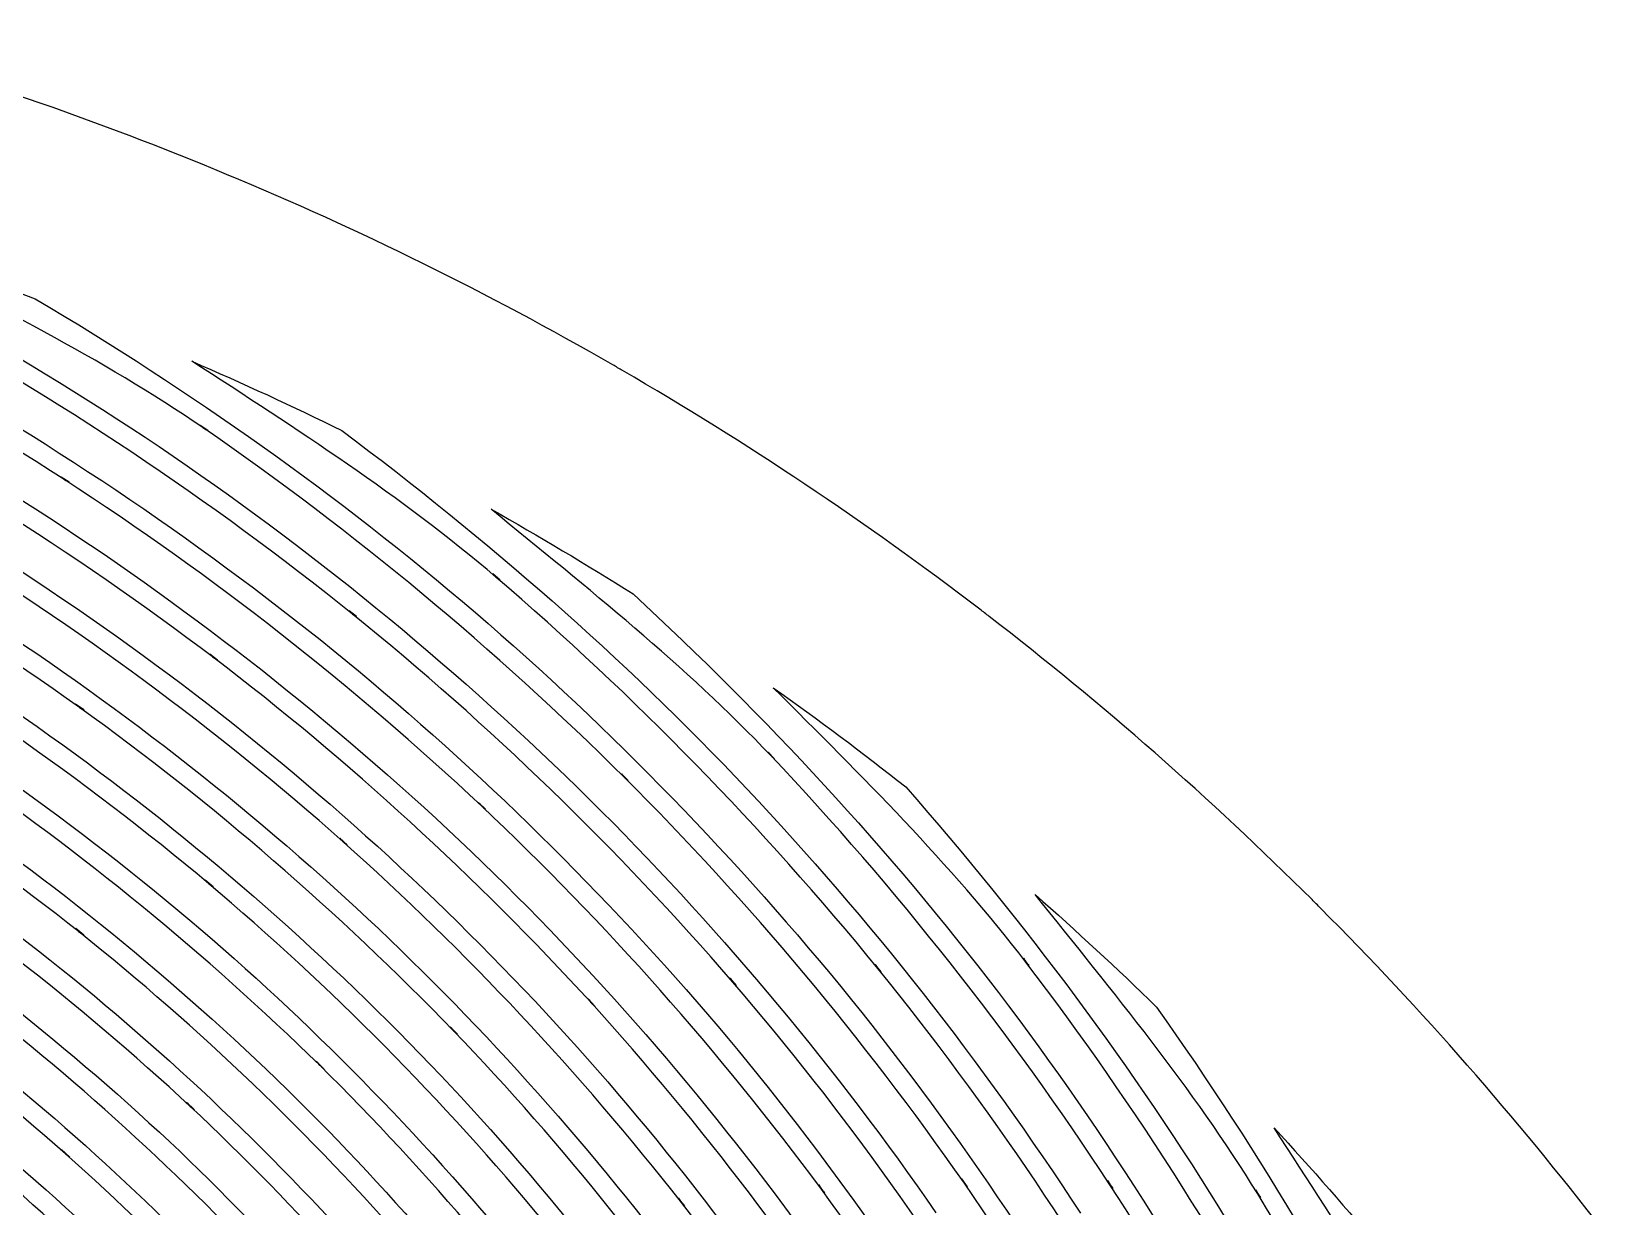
# Model space of a CAD drawing. Extents: x 1 to 151, y 102 to 252.
# Drawn here: x 100.73 to 135.66, y 223.55 to 249.66 of the extents above; entities that cross this region are included whole.
import ezdxf

# ---------------------------------------------------------------- set-up
doc = ezdxf.new("R2010")
doc.units = 0
doc.layers.add('Ebene_1', color=7, linetype='CONTINUOUS')

msp = doc.modelspace()

# ---------------------------------------------------------------- linework, layer by layer
at = {"layer": 'Ebene_1', "color": 7}
for p, q in [((104.295728, 242.32832), (104.295728, 242.328333)), ((104.649757, 240.790845), (104.483794, 240.904848)), ((104.560959, 240.840866), (104.560959, 240.840866)), ((101.568576, 239.642674), (101.39447, 239.755124)), ((101.476289, 239.691144), (101.476289, 239.691144)), ((110.943958, 239.04125), (110.943958, 239.04125)), ((111.136289, 237.474679), (110.983122, 237.605357)), ((111.052918, 237.533621), (111.052918, 237.533621)), ((107.952351, 236.654944), (107.791041, 236.784846)), ((107.86549, 236.712721), (107.86549, 236.712721)), ((104.869231, 235.688636), (104.699004, 235.817761)), ((104.777333, 235.746023), (104.777333, 235.746023)), ((117.21489, 235.07519), (117.21489, 235.07519)), ((101.893137, 234.581953), (101.714377, 234.709915)), ((101.797359, 234.638179), (101.797359, 234.638179)), ((117.240871, 233.498151), (117.10244, 233.644726)), ((117.166419, 233.563684), (117.166419, 233.563684)), ((113.988687, 233.015771), (113.841723, 233.162345)), ((113.909195, 233.08169), (113.909195, 233.08169)), ((110.821422, 232.377122), (110.665928, 232.52331)), ((110.73689, 232.443431), (110.73689, 232.443431)), ((107.746447, 231.587246), (107.582034, 231.733434)), ((107.657649, 231.652779), (107.657649, 231.652779)), ((104.769963, 230.652343), (104.595857, 230.798531)), ((104.675739, 230.717876), (104.675739, 230.717876)), ((123.034079, 230.478626), (123.034079, 230.478626)), ((101.898177, 229.577848), (101.715154, 229.724035)), ((101.801625, 229.641054), (101.801625, 229.641054)), ((119.611278, 228.766256), (119.4806, 228.92679)), ((119.538377, 228.840706), (119.538377, 228.840706)), ((122.896421, 228.905851), (122.773888, 229.065611)), ((122.827788, 228.980303), (122.827788, 228.980303)), ((116.394769, 228.462248), (116.255561, 228.623558)), ((116.317214, 228.537087), (116.317214, 228.537087)), ((113.253872, 227.997706), (113.105747, 228.160567)), ((113.173604, 228.070992), (113.173604, 228.070992)), ((110.196346, 227.37922), (110.038526, 227.54247)), ((110.108711, 227.454835), (110.108711, 227.454835)), ((107.228395, 226.61067), (107.060879, 226.775083)), ((107.136494, 226.685898), (107.136494, 226.685898)), ((104.356608, 225.698261), (104.179399, 225.863835)), ((104.261217, 225.771937), (104.261217, 225.771937)), ((128.343356, 225.295372), (128.343356, 225.295372)), ((101.587578, 224.647805), (101.400287, 224.813768)), ((101.486758, 224.721867), (101.486758, 224.721867)), ((118.356471, 223.852112), (118.226182, 224.029319)), ((118.283959, 223.933931), (118.283959, 223.933931)), ((121.528387, 223.985502), (121.407017, 224.161161)), ((121.460917, 224.06577), (121.460917, 224.06577)), ((124.759245, 223.951767), (124.646016, 224.125486)), ((124.695262, 224.032809), (124.695262, 224.032809)), ((128.040511, 223.747802), (127.935427, 223.919582)), ((115.250475, 223.556634), (115.110877, 223.735783)), ((115.17292, 223.639616), (115.17292, 223.639616)), ((127.980407, 223.828458), (127.980407, 223.828458))]:
    msp.add_line(p, q, dxfattribs=at)
for points in [[(104.857988, 246.569704), (101.895763, 247.791925), (98.85825, 248.823038), (95.764126, 249.656701)], [(105.066992, 246.481682), (104.997368, 246.511128), (104.9277, 246.540469), (104.857988, 246.569704)], [(113.650168, 242.248841), (110.882142, 243.841079), (108.015248, 245.254904), (105.066992, 246.481682)], [(93.734952, 245.922526), (97.379254, 244.245634), (100.887829, 242.285699), (104.191418, 240.009112)], [(101.476289, 239.691144), (98.065304, 241.887369), (94.466109, 243.776798), (90.720854, 245.336225)], [(97.340777, 244.902317), (98.509966, 244.537942), (99.669513, 244.143323), (100.818252, 243.718858)], [(104.560959, 240.840866), (102.278994, 242.405457), (99.79691, 243.632718), (97.340777, 244.902317)], [(90.532788, 244.445528), (94.226363, 242.897108), (97.774815, 241.023405), (101.136608, 238.846592)], [(100.818252, 243.718858), (104.266896, 241.670504), (107.550585, 239.35513), (110.597682, 236.746069)], [(107.86549, 236.712716), (104.702573, 239.253454), (101.320698, 241.508555), (97.758789, 243.450907)], [(97.476883, 242.586197), (100.98925, 240.660009), (104.322601, 238.425198), (107.439339, 235.908496)], [(104.295728, 242.328333), (105.420841, 241.843592), (106.533195, 241.32976), (107.63167, 240.787355)], [(111.052918, 237.533608), (108.946612, 239.328566), (106.619172, 240.827948), (104.295728, 242.32832)], [(113.864215, 242.123981), (113.792935, 242.165719), (113.721586, 242.207339), (113.650168, 242.248841)], [(121.80564, 236.817805), (119.273925, 238.753463), (116.621406, 240.525781), (113.864215, 242.123981)], [(104.777333, 235.746015), (101.647104, 238.116761), (98.312536, 240.20477), (94.81255, 241.984765)], [(94.560502, 241.11075), (98.010684, 239.344895), (101.296198, 237.275304), (104.379486, 234.927065)], [(104.483794, 240.904848), (104.511379, 240.885874), (104.533402, 240.85988), (104.560959, 240.840866)], [(113.909195, 233.08169), (111.028696, 235.93976), (107.900661, 238.536569), (104.560959, 240.840866)], [(104.560959, 240.840866), (104.589033, 240.821617), (104.621709, 240.810134), (104.649757, 240.790845)], [(107.63167, 240.787355), (110.847192, 238.39003), (113.870438, 235.743862), (116.628202, 232.830808)], [(101.797359, 234.638179), (98.706429, 236.845039), (95.425487, 238.772413), (91.992723, 240.397263)], [(104.191418, 240.009112), (107.482316, 237.726673), (110.563436, 235.156425), (113.399283, 232.328652)], [(101.39447, 239.755124), (101.423613, 239.736298), (101.447179, 239.710014), (101.476289, 239.691144)], [(110.73689, 232.443431), (107.870787, 235.12923), (104.772247, 237.554593), (101.476289, 239.691144)], [(101.476289, 239.691144), (101.505561, 239.672295), (101.539332, 239.661566), (101.568576, 239.642674)], [(91.772473, 239.514322), (95.154618, 237.902248), (98.385817, 235.99143), (101.428595, 233.805649)], [(110.943958, 239.04125), (112.012978, 238.441015), (113.066243, 237.813141), (114.10269, 237.158264)], [(117.166419, 233.563684), (115.258317, 235.570018), (113.085154, 237.288884), (110.943958, 239.04125)], [(101.136608, 238.846592), (104.382706, 236.730061), (107.434131, 234.329261), (110.25451, 231.672165)], [(107.657649, 231.652779), (104.813768, 234.171194), (101.752004, 236.431426), (98.507174, 238.406479)], [(98.196962, 237.55107), (101.391739, 235.594439), (104.405356, 233.356642), (107.2028, 230.86484)], [(110.983122, 237.605357), (111.008533, 237.583637), (111.027537, 237.555369), (111.052918, 237.533621)], [(111.052918, 237.533621), (111.078874, 237.511501), (111.110364, 237.496837), (111.136289, 237.474679)], [(119.538377, 228.840693), (116.972749, 231.983888), (114.133327, 234.893155), (111.052918, 237.533608)], [(104.675739, 230.717876), (101.862879, 233.073186), (98.845963, 235.173302), (95.660205, 236.992687)], [(114.10269, 237.158264), (117.049588, 234.437964), (119.77983, 231.490674), (122.217832, 228.305591)], [(107.791041, 236.784846), (107.817997, 236.763121), (107.83857, 236.734487), (107.86549, 236.712721)], [(107.86549, 236.712721), (107.892655, 236.690901), (107.925219, 236.676807), (107.952351, 236.654944)], [(116.317214, 228.537082), (113.747959, 231.507367), (110.919613, 234.243533), (107.86549, 236.712716)], [(110.597682, 236.746069), (113.632436, 234.132047), (116.428621, 231.253174), (118.953628, 228.143894)], [(122.012704, 236.658047), (121.943776, 236.71142), (121.874754, 236.764673), (121.80564, 236.817805)], [(129.186355, 230.36695), (126.931093, 232.61412), (124.535028, 234.715404), (122.012704, 236.658047)], [(95.377523, 236.127973), (98.513461, 234.324972), (101.481929, 232.245133), (104.248421, 229.914427)], [(104.699004, 235.817761), (104.727251, 235.796295), (104.749121, 235.767534), (104.777333, 235.746023)], [(107.439339, 235.908496), (110.446304, 233.464391), (113.229563, 230.757363), (115.756894, 227.82011)], [(101.801625, 229.641054), (99.026041, 231.840379), (96.059854, 233.787001), (92.937706, 235.458303)], [(104.777333, 235.746023), (104.80618, 235.724175), (104.840419, 235.710532), (104.869231, 235.688636)], [(113.173604, 228.070985), (110.608225, 230.873548), (107.798764, 233.442184), (104.777333, 235.746015)], [(104.379486, 234.927065), (107.352231, 232.647126), (110.115648, 230.106718), (112.637713, 227.336179)], [(117.21489, 235.07519), (118.214935, 234.366853), (119.196439, 233.632697), (120.158413, 232.873462)], [(122.827788, 228.980303), (121.140699, 231.173893), (119.175726, 233.124499), (117.21489, 235.07519)], [(92.686435, 234.583893), (95.756813, 232.928039), (98.672117, 231.001088), (101.399513, 228.825973)], [(101.714377, 234.709915), (101.744159, 234.688574), (101.767615, 234.659574), (101.797359, 234.638179)], [(110.108711, 227.454835), (107.557224, 230.091357), (104.77606, 232.495628), (101.797359, 234.638179)], [(101.797359, 234.638179), (101.827548, 234.616624), (101.862983, 234.603561), (101.893137, 234.581953)], [(101.428595, 233.805649), (104.358718, 231.684788), (107.093476, 229.306678), (109.600739, 226.699468)], [(107.136494, 226.685898), (104.606813, 229.162224), (101.861448, 231.407487), (98.932165, 233.395004)], [(117.10244, 233.644726), (117.126171, 233.619702), (117.142726, 233.588744), (117.166419, 233.563684)], [(124.695262, 224.032809), (122.472652, 227.426512), (119.953349, 230.615923), (117.166419, 233.563684)], [(117.166419, 233.563684), (117.18925, 233.539678), (117.218074, 233.522188), (117.240871, 233.498151)], [(113.841723, 233.162345), (113.866618, 233.13757), (113.884342, 233.106508), (113.909195, 233.08169)], [(121.460917, 224.06577), (119.215917, 227.28887), (116.688814, 230.306246), (113.909195, 233.08169)], [(113.909195, 233.08169), (113.93368, 233.057396), (113.964238, 233.040103), (113.988687, 233.015771)], [(116.628202, 232.830808), (119.373432, 229.913519), (121.853731, 226.758034), (124.039939, 223.40153)], [(120.158413, 232.873462), (122.805088, 229.859792), (125.212488, 226.643025), (127.304145, 223.220054)], [(98.590932, 232.551229), (101.470803, 230.58396), (104.168461, 228.362871), (106.65295, 225.915021)], [(110.665928, 232.52331), (110.691933, 232.498866), (110.710929, 232.467916), (110.73689, 232.443431)], [(118.283959, 223.933931), (116.02589, 226.988954), (113.500427, 229.836766), (110.73689, 232.443431)], [(110.73689, 232.443431), (110.763075, 232.418893), (110.795278, 232.401704), (110.821422, 232.377122)], [(113.399283, 232.328652), (116.135362, 229.582778), (118.621065, 226.598803), (120.828082, 223.411999)], [(104.261217, 225.771937), (101.760287, 228.093293), (99.05695, 230.186475), (96.182911, 232.025807)], [(107.582034, 231.733434), (107.609639, 231.708903), (107.63009, 231.677355), (107.657649, 231.652779)], [(115.17292, 223.639616), (112.911109, 226.528763), (110.396164, 229.210521), (107.657649, 231.652779)], [(107.657649, 231.652779), (107.685247, 231.62834), (107.718893, 231.611733), (107.746447, 231.587246)], [(110.25451, 231.672165), (112.972414, 229.094166), (115.454625, 226.278967), (117.673229, 223.260382)], [(95.87076, 231.171562), (98.695435, 229.350239), (101.35105, 227.279365), (103.806368, 224.983998)], [(104.595857, 230.798531), (104.624883, 230.774135), (104.646759, 230.742327), (104.675739, 230.717876)], [(112.135946, 223.185933), (109.878361, 225.913688), (107.381924, 228.434353), (104.675739, 230.717876)], [(104.675739, 230.717876), (104.705128, 230.693266), (104.740617, 230.677011), (104.769963, 230.652343)], [(107.2028, 230.86484), (109.894967, 228.449129), (112.365762, 225.798249), (114.587008, 222.943578)], [(101.486758, 224.721867), (99.0229, 226.893057), (96.369889, 228.838596), (93.558129, 230.535627)], [(123.034079, 230.478626), (123.954484, 229.669679), (124.853754, 228.836997), (125.730983, 227.98142)], [(127.980407, 223.828458), (126.531415, 226.187186), (124.765703, 228.321439), (123.034079, 230.478626)], [(129.375584, 230.177721), (129.31262, 230.24091), (129.249544, 230.303986), (129.186355, 230.36695)], [(104.248421, 229.914427), (106.907503, 227.656425), (109.359178, 225.165038), (111.574463, 222.470506)], [(135.664355, 223.007171), (133.722357, 225.528361), (131.621854, 227.923386), (129.375584, 230.177721)], [(93.278165, 229.669359), (96.038456, 227.989337), (98.642006, 226.064786), (101.05828, 223.919582)], [(101.715154, 229.724035), (101.746483, 229.699113), (101.770349, 229.66604), (101.801625, 229.641054)], [(109.178851, 222.580243), (106.935118, 225.149073), (104.466518, 227.5121), (101.801625, 229.641054)], [(101.801625, 229.641054), (101.831835, 229.617114), (101.868013, 229.601846), (101.898177, 229.577848)], [(101.399513, 228.825973), (104.018384, 226.719292), (106.442556, 224.382118), (108.64451, 221.842714)], [(119.4806, 228.92679), (119.502455, 228.899931), (119.516565, 228.867601), (119.538377, 228.840706)], [(119.538377, 228.840706), (119.560385, 228.813747), (119.589311, 228.793251), (119.611278, 228.766256)], [(126.10634, 219.085694), (124.210352, 222.525638), (122.012643, 225.790137), (119.538377, 228.840693)], [(122.773888, 229.065611), (122.794397, 229.038864), (122.80732, 229.007079), (122.827788, 228.980303)], [(129.320523, 218.713063), (127.464625, 222.321032), (125.291794, 225.756908), (122.827788, 228.980303)], [(122.827788, 228.980303), (122.848406, 228.953495), (122.875841, 228.932691), (122.896421, 228.905851)], [(116.255561, 228.623558), (116.278724, 228.596691), (116.294096, 228.563992), (116.317214, 228.537087)], [(116.317214, 228.537087), (116.340762, 228.509863), (116.371264, 228.48951), (116.394769, 228.462248)], [(122.932485, 219.287726), (121.006251, 222.561121), (118.792552, 225.656256), (116.317214, 228.537082)], [(106.310554, 221.824878), (104.087057, 224.241312), (101.651828, 226.453929), (99.032982, 228.435493)], [(113.105747, 228.160567), (113.131044, 228.132836), (113.14836, 228.098771), (113.173604, 228.070992)], [(118.953628, 228.143894), (121.387631, 225.127194), (123.547723, 221.899826), (125.409526, 218.500182)], [(122.217832, 228.305591), (124.643037, 225.117563), (126.779273, 221.720303), (128.60277, 218.153906)], [(113.173604, 228.070992), (113.198116, 228.044222), (113.229405, 228.024528), (113.253872, 227.997706)], [(119.809037, 219.317195), (117.861681, 222.426688), (115.64127, 225.355941), (113.173604, 228.070985)], [(115.756894, 227.82011), (118.190686, 224.971858), (120.365854, 221.912144), (122.256609, 218.677778)], [(125.730983, 227.98142), (128.048956, 224.707216), (130.107439, 221.255603), (131.830136, 217.632364)], [(98.663055, 227.603737), (101.233659, 225.643732), (103.622793, 223.456939), (105.802194, 221.069897)], [(110.038526, 227.54247), (110.064555, 227.515473), (110.082735, 227.481881), (110.108711, 227.454835)], [(116.741042, 219.184197), (114.780786, 222.132971), (112.561525, 224.901113), (110.108711, 227.454835)], [(110.108711, 227.454835), (110.135594, 227.427054), (110.169515, 227.407052), (110.196346, 227.37922)], [(103.537647, 220.926039), (101.343434, 223.193839), (98.950031, 225.26007), (96.386099, 227.099254)], [(112.637713, 227.336179), (115.063315, 224.651796), (117.244318, 221.756255), (119.155266, 218.683981)], [(107.060879, 226.775083), (107.088736, 226.747709), (107.108692, 226.713325), (107.136494, 226.685898)], [(113.736639, 218.891048), (111.773499, 221.680945), (109.564904, 224.289874), (107.136494, 226.685898)], [(107.136494, 226.685898), (107.16484, 226.658148), (107.200099, 226.638479), (107.228395, 226.61067)], [(109.600739, 226.699468), (112.008948, 224.175741), (114.186588, 221.441943), (116.10821, 218.530427)], [(96.044092, 226.256254), (98.558508, 224.43753), (100.903942, 222.396095), (103.052553, 220.157099)], [(104.179399, 225.863835), (104.209463, 225.83581), (104.231216, 225.800028), (104.261217, 225.771937)], [(110.805526, 218.438913), (108.847339, 221.073868), (106.657595, 223.527982), (104.261217, 225.771937)], [(104.261217, 225.771937), (104.290721, 225.744548), (104.327157, 225.725711), (104.356608, 225.698261)], [(106.65295, 225.915021), (109.037415, 223.546261), (111.204461, 220.968464), (113.129013, 218.212846)], [(100.862446, 219.892645), (98.704632, 222.016716), (96.360988, 223.942107), (93.857861, 225.645138)], [(103.806368, 224.983998), (106.156956, 222.766753), (108.303468, 220.342688), (110.220775, 217.741711)], [(128.343356, 225.295372), (129.174197, 224.394613), (129.981536, 223.472456), (130.76456, 222.529833)], [(132.566115, 218.166702), (131.37208, 220.663175), (129.853876, 222.978435), (128.343356, 225.295372)], [(101.400287, 224.813768), (101.431848, 224.785827), (101.455268, 224.749885), (101.486758, 224.721867)], [(107.951962, 217.837102), (106.007177, 220.321115), (103.843756, 222.62501), (101.486758, 224.721867)], [(101.486758, 224.721867), (101.51811, 224.694241), (101.55629, 224.675504), (101.587578, 224.647805)], [(101.05828, 223.919582), (103.369072, 221.847621), (105.488412, 219.571595), (107.391642, 217.119738)], [(118.226182, 224.029319), (118.248274, 223.999326), (118.26192, 223.963962), (118.283959, 223.933931)], [(123.968592, 214.532571), (122.356829, 217.829211), (120.454869, 220.975418), (118.283959, 223.933931)], [(118.283959, 223.933931), (118.305664, 223.904566), (118.334817, 223.881515), (118.356471, 223.852112)], [(121.407017, 224.161161), (121.427887, 224.131096), (121.440098, 224.095867), (121.460917, 224.06577)], [(127.072262, 214.176216), (125.49911, 217.632748), (123.621296, 220.942172), (121.460917, 224.06577)], [(121.460917, 224.06577), (121.480932, 224.037034), (121.508415, 224.014273), (121.528387, 223.985502)], [(124.646016, 224.125486), (124.665178, 224.096135), (124.676149, 224.062191), (124.695262, 224.032809)], [(130.206564, 213.646141), (128.680826, 217.264905), (126.836686, 220.740931), (124.695262, 224.032809)], [(124.695262, 224.032809), (124.714157, 224.003959), (124.740391, 223.980647), (124.759245, 223.951767)], [(127.935427, 223.919582), (127.953151, 223.890638), (127.962727, 223.85743), (127.980407, 223.828458)], [(115.110877, 223.735783), (115.134387, 223.70564), (115.149471, 223.669802), (115.17292, 223.639616)], [(120.903698, 214.721413), (119.262702, 217.858761), (117.345113, 220.843566), (115.17292, 223.639616)], [(115.17292, 223.639616), (115.196305, 223.609747), (115.227143, 223.586548), (115.250475, 223.556634)], [(133.364133, 212.939633), (131.895401, 216.721589), (130.093757, 220.36549), (127.980407, 223.828458)], [(127.980407, 223.828458), (127.997991, 223.799831), (128.022965, 223.776454), (128.040511, 223.747802)]]:
    msp.add_open_spline(points, degree=3, dxfattribs=at)

doc.saveas('drawing.dxf')
